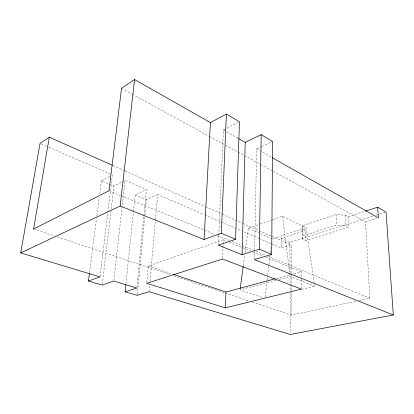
<?xml version="1.0" encoding="UTF-8"?>
<svg xmlns="http://www.w3.org/2000/svg" width="414" height="414" viewBox="0 0 414 414"><rect width="100%" height="100%" fill="white"/><g stroke="black" fill="none" stroke-linecap="round" stroke-linejoin="round"><path stroke-width="0.31" stroke-dasharray="2.07 1.55" d="M291.254 273.25L291.12 244.907L281.147 248.007L281.168 238.35L305.63 230.448L305.775 240.493L348.51 227.265L348.05 216.745L345.183 215.197L336.308 214.488L302.701 225.604L302.846 239.132L305.775 240.493M254.47 258.947L254.62 251.22M254.636 250.579L256.639 148.823L261.203 146.722M222.566 258.393L222.986 248.152M223.011 247.515L223.141 244.312M223.167 243.675L223.327 239.835L226.893 241.295M218.338 245.186L218.768 235.535M218.794 234.888L223.441 129.986L226.298 128.521M149.092 291.741L149.661 285.298M150.003 281.432L157.672 194.451L204.345 214.695M146.841 282.669L148.347 265.974L223.327 239.835M136.972 287.414L143.798 216.605M143.86 215.958L146.406 189.565L125.085 180.318L113.979 186.005L101.373 180.701L99.562 194.761M137.308 294.716L144.869 215.704M144.931 215.063L146.406 199.646L157.672 194.451M125.923 284.102L133.386 212.247M133.453 211.606L135.187 194.927L146.406 189.565M113.866 280.423L125.085 180.318M102.222 284.423L111.154 209.65M111.231 209.013L113.979 186.005M100.007 276.894L112.406 174.822M265.058 297.159L267.087 280.48M267.165 279.838L267.63 275.993M267.708 275.351L270.13 255.469M270.518 252.261L271.144 247.132M89.522 272.738L96.519 218.411M96.85 215.854L99.236 197.318M243.287 265.716L244.736 254.926M245.078 252.385L248.312 228.259L259.702 224.238M101.373 180.701L109.648 176.292M226.867 128.231L239.442 121.794M261.777 146.458L272.614 141.459M260.297 224.031L272.288 219.803M272.883 219.591L282.472 216.206L306.169 227.69L314.154 282.358M272.764 238.599L306.169 227.69M348.05 216.745L364.967 211.28M302.846 239.132L302.831 235.789L336.691 225.05L345.628 225.765L348.51 227.265M281.168 238.35L289.924 242.278L373.117 216.165M376.197 215.197L386.055 212.103M244.674 155.716L365.546 221.847L376.523 218.447M276.324 278.425L290.002 274.736M293.733 273.726L301.19 271.713L301.273 278.798M275.879 280.257L240.048 289.847L262.476 297.599M278.969 279.429L290.085 276.454L314.707 286.172L314.242 282.995M301.635 289.391L314.707 286.172M252.261 302.034L291.456 315.121L356.547 301.128M359.073 300.585L369.816 298.277L365.546 221.847M33.612 229.03L54.436 235.98M57.499 237.005L170.801 274.834M173.864 275.859L249.813 301.216M148.347 265.974L172.793 274.177M229.268 242.268L250.667 251.029M253.047 252.002L263.149 256.137M265.529 257.11L301.19 271.713M108.98 190.756L120.329 195.434M120.929 195.677L214.711 234.34M217.702 235.571L229.646 240.498M232.037 241.481L241.595 245.419M242.19 245.668L252.944 250.097M255.93 251.329L264.893 255.024M267.879 256.256L369.816 298.277M135.187 194.927L146.406 199.646M41.224 143.948L48.345 147.032M48.935 147.291L111.221 174.304M204.935 214.954L220.89 221.873M221.48 222.127L241.564 230.841M243.929 231.866L258.698 238.273M259.288 238.526L271.108 243.649M271.698 243.908L281.147 248.007M248.312 228.259L259.945 233.398M260.525 233.656L272.158 238.795M112.887 165.512L124.666 170.754M125.256 171.018L204.878 206.493M205.468 206.752L221.418 213.857M222.007 214.121L242.092 223.068M242.682 223.332L258.631 230.438M259.221 230.701L271.035 235.964M271.625 236.223L291.12 244.907M302.717 229.051L305.63 230.448M121.53 88.342L131.745 93.931M132.309 94.242L208.92 136.154M209.489 136.465L237.294 151.679M237.864 151.99L244.105 155.405M223.441 129.986L226.23 131.569M226.789 131.885L237.957 138.219M256.639 148.823L271.786 157.418M282.472 216.206L289.598 272.609M289.681 273.25L290.085 276.454M345.183 215.197L345.628 225.765M336.308 214.488L336.691 225.05M302.701 225.604L302.831 235.789M301.278 279.445L301.392 289.107M291.259 273.897L291.311 284.201M291.311 284.848L291.342 290.644M291.342 291.285L291.456 315.121M289.924 242.278L290.048 272.578M290.048 273.219L290.121 290.623M290.131 293.205L290.292 333.166"/><path stroke-width="0.62" d="M365.572 211.083L377.656 207.176L386.055 212.103L393.3 314.971L254.455 259.594L271.682 254.336L272.614 141.459L261.203 134.695L245.212 142.338L238.511 138.54M271.682 254.336L259.304 249.166L261.203 134.695M259.304 249.166L242.055 254.646L245.212 142.338M242.055 254.646L218.338 245.186L235.597 239.266L239.442 121.794L226.391 114.057L210.395 122.58L134.55 79.54L121.53 88.342L108.98 190.756L33.612 229.03L49.292 137.174L112.303 165.248M225.361 307.871L301.392 289.107L222.535 259.035L146.784 283.311L225.361 307.871L225.961 292.025L275.077 278.762M49.292 137.174L40.039 143.43L20.7 252.902L120.195 206.037L204.071 239.494L221.309 233.299L226.391 114.057M204.071 239.494L210.395 122.58M393.3 314.971L290.297 334.46L149.092 291.741L137.246 295.358L125.126 291.803L125.856 284.744M120.195 206.037L134.55 79.54M125.126 291.803L136.91 288.056L113.793 281.065L102.149 285.065L88.456 281.049L89.44 273.38M240.218 288.574L243.199 266.352M88.456 281.049L100.007 276.894L20.7 252.902M173.404 274.384L225.961 292.025M221.309 233.299L235.597 239.266M272.345 157.734L378.349 217.878L377.656 207.176"/></g></svg>
